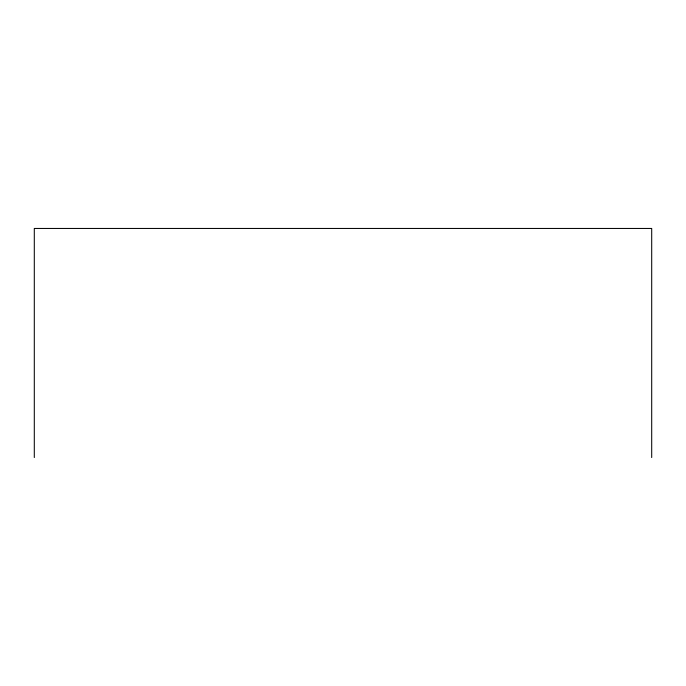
<?xml version="1.0" encoding="UTF-8"?>
<svg xmlns="http://www.w3.org/2000/svg" width="686" height="686" viewBox="0 0 686 686"><rect width="100%" height="100%" fill="white"/><g stroke="black" fill="none" stroke-linecap="round" stroke-linejoin="round"><path stroke-width="1.03" d="M651.7 457.545L651.7 228.455L34.3 228.455L34.3 457.545"/></g></svg>
